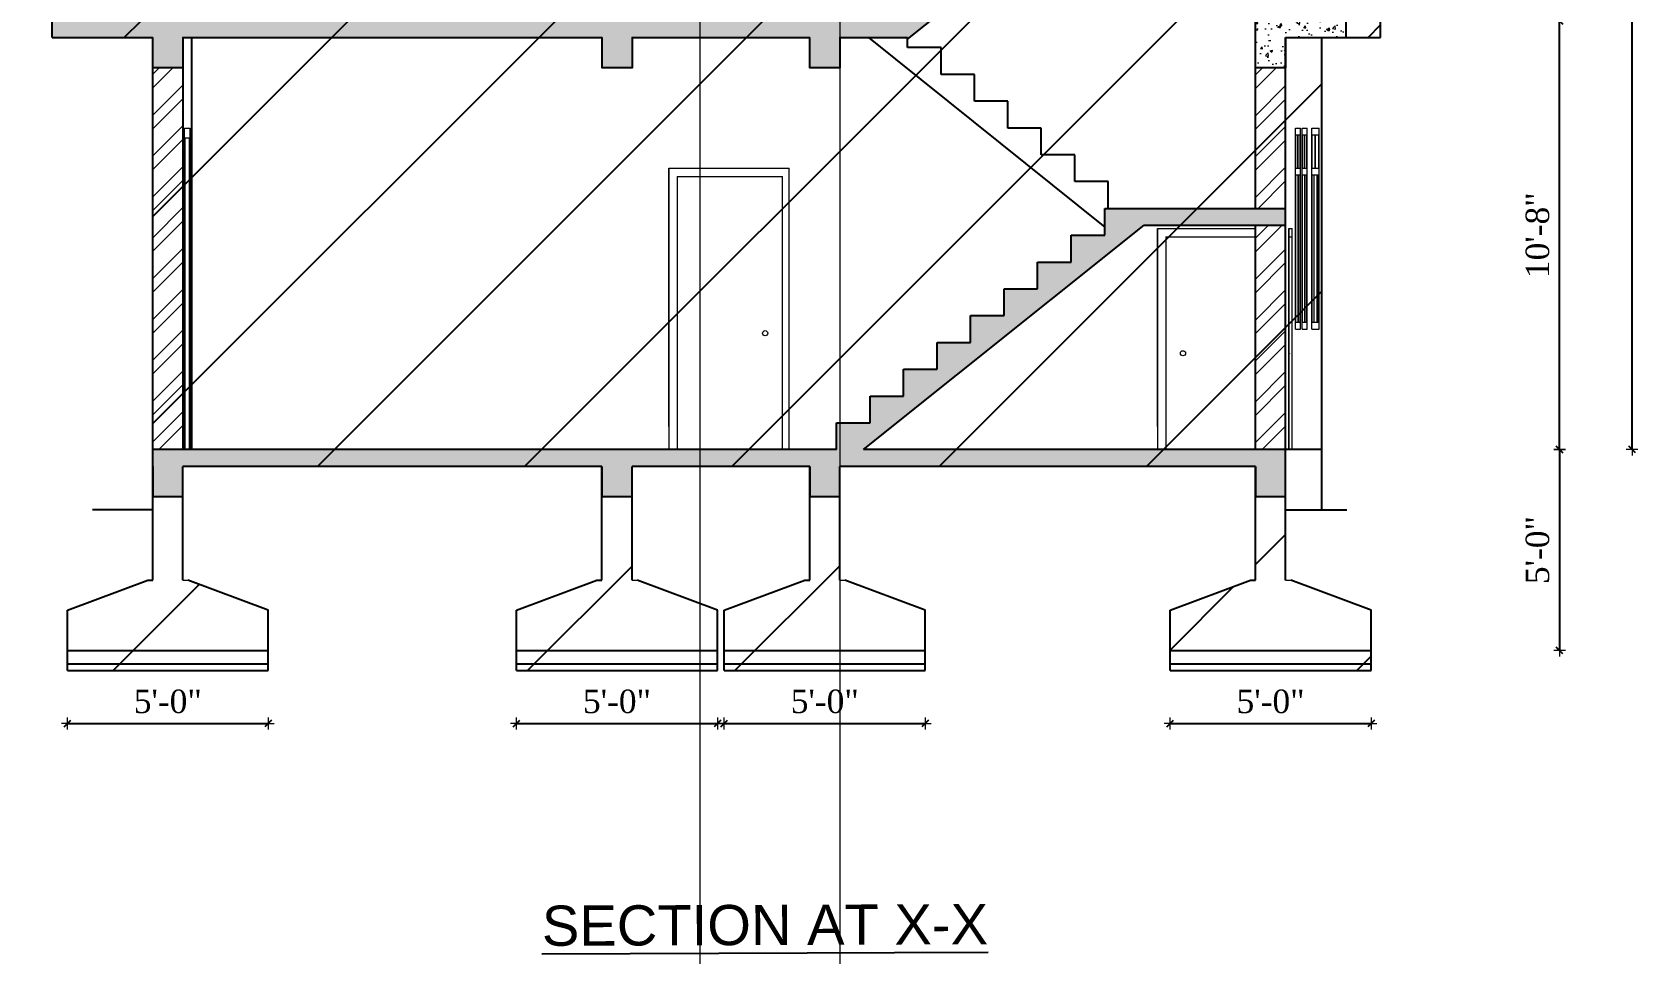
# Model space of a CAD drawing. Header units: inches. Extents: x 4069 to 291496, y -47643 to 12535.
# Drawn here: x 145312.6 to 145791.9, y -25680.8 to -25405.7 of the extents above; entities that cross this region are included whole.
import ezdxf

# ---------------------------------------------------------------- set-up
doc = ezdxf.new("R2010")
doc.units = ezdxf.units.IN
doc.header["$LTSCALE"] = 5
doc.header["$MEASUREMENT"] = 0
for name, color, linetype, lineweight in [('A-WALL', 7, 'Continuous', 9), ('Dimension', 7, 'Continuous', 18), ('dimention', 5, 'Continuous', 9), ('DOOR', 62, 'Continuous', 0), ('win', 5, 'Continuous', 18)]:
    doc.layers.add(name, color=color, linetype=linetype, lineweight=lineweight)
doc.layers.add('column', color=4, linetype='Continuous')
doc.layers.add('WALL', color=7, linetype='Continuous')
doc.layers.add('dim line', color=7, linetype='Continuous', lineweight=15, true_color=0xfab2b2)
doc.styles.add('DIMTEXT', font='arial.ttf', dxfattribs={"height": 8})
doc.styles.add('ordinary', font='times.ttf')
doc.dimstyles.new('Copy of 96', dxfattribs={"dimtxt": 7, "dimasz": 4, "dimexe": 0.5, "dimexo": 0.5, "dimgap": 3, "dimtad": 1, "dimdec": 1, "dimzin": 11, "dimdsep": 46, "dimlunit": 4, "dimtxsty": 'ordinary', "dimblk": 'OBLIQUE', "dimcen": 0.09, "dimse1": 1, "dimse2": 1, "dimclrt": 6, "dimazin": 0, "dimtfac": 1, "dimtdec": 1, "dimtix": 1, "dimtmove": 2, "dimatfit": 3, "dimldrblk": 'leader', "dimfxl": 0.5, "dimfxlon": 1, "dimtolj": 1, "dimtzin": 0, "dimarcsym": 0})
pattern_1 = [(50, (-20.605, -1362.925), (7.17260183, -0.62752135), [0.75, -8.25]), (355, (-20.605, -1362.925), (-1.38751334, 7.52192134), [0.6, -6.6]), (100.4514445, (-20.007, -1362.977), (5.78508847, 6.8943999), [0.63740192, -7.01142112]), (46.1842, (-20.605, -1360.925), (10.6724133, -1.6551928), [1.125, -12.375]), (96.6356355, (-19.715, -1361.063), (9.34661946, 9.741186), [0.9561034, -10.5171376]), (351.184164, (-20.605, -1360.925), (9.34661945, 9.741186), [0.9, -9.9]), (21, (-19.605, -1361.425), (5.96907052, -4.0261889), [0.75, -8.25]), (326, (-19.605, -1361.425), (2.43315332, 7.25150045), [0.6, -6.6]), (71.451445, (-19.1074, -1361.7605), (8.40222377, 3.22531153), [0.6374019, -7.01142112]), (37.5, (-20.6048, -1362.925), (0.121598553, 3.32893854), [0, -6.52, 0, -6.7, 0, -6.625]), (7.5, (-20.605, -1362.925), (2.630695374, 3.94411712), [0, -3.82, 0, -6.37, 0, -2.525]), (327.5, (-22.8348, -1362.925), (5.33822436, -0.225548717), [0, -2.5, 0, -7.8, 0, -10.35]), (317.5, (-23.835, -1362.925), (5.8318617, 1.00104982), [0, -3.25, 0, -5.18, 0, -7.35])]
pattern_2 = [(45, (-20.605, -1362.925), (-6.098796, 6.098796), []), (45, (-16.539, -1362.925), (-6.098796, 6.098796), [])]

# ---------------------------------------------------------------- blocks, each defined once
blk = doc.blocks.new('oblique')
at = {"color": 0, "lineweight": -2}
blk.add_line((0.25, 0.25), (-0.25, -0.25), dxfattribs=at)
at = {"layer": 'dim line', "lineweight": 9}
for p, q in [((-0.4375, 0), (0.4375, 0)), ((0, 0.4375), (0, -0.4375))]:
    blk.add_line(p, q, dxfattribs=at)
blk = doc.blocks.new('*D5151')
at = {"layer": 'A-WALL', "color": 0, "lineweight": -2, "ltscale": 50, "transparency": 16777216}
blk.add_line((145323.13, -25612.06), (145383.09, -25612.06), dxfattribs=at)
at = {"layer": 'Defpoints', "color": 0, "ltscale": 50, "transparency": 16777216}
for p in [(145323.13, -25596.27), (145383.09, -25596.27), (145383.09, -25612.06)]:
    blk.add_point(p, dxfattribs=at)
at = {"layer": 'A-WALL', "color": 0, "lineweight": -2, "ltscale": 50, "transparency": 16777216, "xscale": 4, "yscale": 4, "zscale": 4, "rotation": 180}
blk.add_blockref('oblique', (145323.13, -25612.06), dxfattribs=at)
at = {"layer": 'A-WALL', "color": 0, "lineweight": -2, "ltscale": 50, "transparency": 16777216, "xscale": 4, "yscale": 4, "zscale": 4}
blk.add_blockref('oblique', (145383.09, -25612.06), dxfattribs=at)
at = {"layer": 'A-WALL', "color": 6, "ltscale": 50, "transparency": 16777216, "insert": (145353.11, -25605.5), "char_height": 7, "attachment_point": 5, "style": 'ordinary'}
blk.add_mtext('\\A1;5\'-0"', dxfattribs=at)
blk = doc.blocks.new('_OBLIQUE')
at = {"color": 0, "linetype": 'ByBlock'}
blk.add_line((-0.5, -0.5), (0.5, 0.5), dxfattribs=at)
blk = doc.blocks.new('leader')
at = {"layer": 'Dimension'}
for p, q in [((0, -4.33), (0, 4.33)), ((-4.42, 0), (4.42, 0))]:
    blk.add_line(p, q, dxfattribs=at)
blk = doc.blocks.new('*D5152')
at = {"layer": 'A-WALL', "color": 0, "lineweight": -2, "ltscale": 50, "transparency": 16777216}
blk.add_line((145457.19, -25612.06), (145517.19, -25612.06), dxfattribs=at)
at = {"layer": 'Defpoints', "color": 0, "ltscale": 50, "transparency": 16777216}
for p in [(145457.19, -25596.27), (145517.19, -25596.27), (145517.19, -25612.06)]:
    blk.add_point(p, dxfattribs=at)
at = {"layer": 'A-WALL', "color": 0, "lineweight": -2, "ltscale": 50, "transparency": 16777216, "xscale": 4, "yscale": 4, "zscale": 4, "rotation": 180}
blk.add_blockref('oblique', (145457.19, -25612.06), dxfattribs=at)
at = {"layer": 'A-WALL', "color": 0, "lineweight": -2, "ltscale": 50, "transparency": 16777216, "xscale": 4, "yscale": 4, "zscale": 4}
blk.add_blockref('oblique', (145517.19, -25612.06), dxfattribs=at)
at = {"layer": 'A-WALL', "color": 6, "ltscale": 50, "transparency": 16777216, "insert": (145487.19, -25605.5), "char_height": 7, "attachment_point": 5, "style": 'ordinary'}
blk.add_mtext('\\A1;5\'-0"', dxfattribs=at)
blk = doc.blocks.new('*D5153')
at = {"layer": 'A-WALL', "color": 0, "lineweight": -2, "ltscale": 50, "transparency": 16777216}
blk.add_line((145519.21, -25612.06), (145579.21, -25612.06), dxfattribs=at)
at = {"layer": 'Defpoints', "color": 0, "ltscale": 50, "transparency": 16777216}
for p in [(145519.21, -25596.27), (145579.21, -25596.27), (145579.21, -25612.06)]:
    blk.add_point(p, dxfattribs=at)
at = {"layer": 'A-WALL', "color": 0, "lineweight": -2, "ltscale": 50, "transparency": 16777216, "xscale": 4, "yscale": 4, "zscale": 4, "rotation": 180}
blk.add_blockref('oblique', (145519.21, -25612.06), dxfattribs=at)
at = {"layer": 'A-WALL', "color": 0, "lineweight": -2, "ltscale": 50, "transparency": 16777216, "xscale": 4, "yscale": 4, "zscale": 4}
blk.add_blockref('oblique', (145579.21, -25612.06), dxfattribs=at)
at = {"layer": 'A-WALL', "color": 6, "ltscale": 50, "transparency": 16777216, "insert": (145549.21, -25605.5), "char_height": 7, "attachment_point": 5, "style": 'ordinary'}
blk.add_mtext('\\A1;5\'-0"', dxfattribs=at)
blk = doc.blocks.new('*D5154')
at = {"layer": 'A-WALL', "color": 0, "lineweight": -2, "ltscale": 50, "transparency": 16777216}
blk.add_line((145652.28, -25612.06), (145712.28, -25612.06), dxfattribs=at)
at = {"layer": 'Defpoints', "color": 0, "ltscale": 50, "transparency": 16777216}
for p in [(145652.28, -25596.27), (145712.28, -25596.27), (145712.28, -25612.06)]:
    blk.add_point(p, dxfattribs=at)
at = {"layer": 'A-WALL', "color": 0, "lineweight": -2, "ltscale": 50, "transparency": 16777216, "xscale": 4, "yscale": 4, "zscale": 4, "rotation": 180}
blk.add_blockref('oblique', (145652.28, -25612.06), dxfattribs=at)
at = {"layer": 'A-WALL', "color": 0, "lineweight": -2, "ltscale": 50, "transparency": 16777216, "xscale": 4, "yscale": 4, "zscale": 4}
blk.add_blockref('oblique', (145712.28, -25612.06), dxfattribs=at)
at = {"layer": 'A-WALL', "color": 6, "ltscale": 50, "transparency": 16777216, "insert": (145682.28, -25605.5), "char_height": 7, "attachment_point": 5, "style": 'ordinary'}
blk.add_mtext('\\A1;5\'-0"', dxfattribs=at)
blk = doc.blocks.new('*D5144')
at = {"layer": 'A-WALL', "color": 0, "lineweight": -2, "ltscale": 50, "transparency": 16777216}
blk.add_line((145768.54, -25530.3), (145768.54, -25402.3), dxfattribs=at)
at = {"layer": 'Defpoints', "color": 0, "ltscale": 50, "transparency": 16777216}
for p in [(145687, -25402.3), (145768.54, -25402.3), (145687, -25530.3)]:
    blk.add_point(p, dxfattribs=at)
at = {"layer": 'A-WALL', "color": 0, "lineweight": -2, "ltscale": 50, "transparency": 16777216, "xscale": 4, "yscale": 4, "zscale": 4}
for p, rotation in [((145768.54, -25402.3), 90), ((145768.54, -25530.3), 270)]:
    blk.add_blockref('oblique', p, dxfattribs=dict(at, rotation=rotation))
at = {"layer": 'A-WALL', "color": 6, "ltscale": 50, "transparency": 16777216, "insert": (145761.97, -25466.3), "char_height": 7, "attachment_point": 5, "rotation": 90, "style": 'ordinary'}
blk.add_mtext('\\A1;10\'-8"', dxfattribs=at)
blk = doc.blocks.new('*D5149')
at = {"layer": 'A-WALL', "color": 0, "lineweight": -2, "ltscale": 50, "transparency": 16777216}
blk.add_line((145768.54, -25530.3), (145768.54, -25590.27), dxfattribs=at)
at = {"layer": 'Defpoints', "color": 0, "ltscale": 50, "transparency": 16777216}
for p in [(145687, -25530.3), (145712.5, -25590.27), (145768.54, -25590.27)]:
    blk.add_point(p, dxfattribs=at)
at = {"layer": 'A-WALL', "color": 0, "lineweight": -2, "ltscale": 50, "transparency": 16777216, "xscale": 4, "yscale": 4, "zscale": 4}
for p, rotation in [((145768.54, -25530.3), 90), ((145768.54, -25590.27), 270)]:
    blk.add_blockref('oblique', p, dxfattribs=dict(at, rotation=rotation))
at = {"layer": 'A-WALL', "color": 6, "ltscale": 50, "transparency": 16777216, "insert": (145761.97, -25560.29), "char_height": 7, "attachment_point": 5, "rotation": 90, "style": 'ordinary'}
blk.add_mtext('\\A1;5\'-0"', dxfattribs=at)
blk = doc.blocks.new('*D5150')
at = {"layer": 'A-WALL', "color": 0, "lineweight": -2, "ltscale": 50, "transparency": 16777216}
blk.add_line((145790.16, -25530.3), (145790.16, -24954.3), dxfattribs=at)
at = {"layer": 'Defpoints', "color": 0, "ltscale": 50, "transparency": 16777216}
for p in [(145687, -24954.3), (145790.16, -24954.3), (145687, -25530.3)]:
    blk.add_point(p, dxfattribs=at)
at = {"layer": 'A-WALL', "color": 0, "lineweight": -2, "ltscale": 50, "transparency": 16777216, "xscale": 4, "yscale": 4, "zscale": 4}
for p, rotation in [((145790.16, -24954.3), 90), ((145790.16, -25530.3), 270)]:
    blk.add_blockref('oblique', p, dxfattribs=dict(at, rotation=rotation))
at = {"layer": 'A-WALL', "color": 6, "ltscale": 50, "transparency": 16777216, "insert": (145783.6, -25242.3), "char_height": 7, "attachment_point": 5, "rotation": 90, "style": 'ordinary'}
blk.add_mtext('\\A1;48\'-0"', dxfattribs=at)

msp = doc.modelspace()

# ---------------------------------------------------------------- hatches: boundary and pattern name
at = {"layer": 'A-WALL', "ltscale": 40, "true_color": 0xf26722}
h = msp.add_hatch(dxfattribs=at)
h.set_pattern_fill('AR-CONC', color=30)
h.set_pattern_definition(pattern_1)
h.paths.add_polyline_path([(145491.68892, -25407.30102), (145544.71253, -25407.30102), (145544.71253, -25416.30102), (145553.67392, -25416.30102), (145553.67392, -25407.30102), (145574.46623, -25407.30102), (145644.51036, -25351.30102), (145686.7758, -25351.30102), (145686.7758, -25346.30102), (145632.75182, -25346.30102), (145632.75182, -25354.30102), (145622.74471, -25354.30102), (145622.74471, -25362.30102), (145612.74064, -25362.30102), (145612.74064, -25370.30102), (145602.73845, -25370.30102), (145602.73845, -25378.30102), (145592.73248, -25378.30102), (145592.73248, -25386.30102), (145582.7195, -25386.30102), (145582.7195, -25394.30102), (145572.72433, -25394.30102), (145572.72433, -25402.30102), (145348.62521, -25402.30102), (145318.62599, -25402.30102), (145318.62599, -25407.30102), (145348.62521, -25407.30102), (145348.62521, -25416.30102), (145357.58659, -25416.30102), (145357.58659, -25407.30102), (145482.72754, -25407.30102), (145482.72754, -25416.30102), (145491.68892, -25416.30102)])
h = msp.add_hatch(dxfattribs=at)
h.set_pattern_fill('AR-CONC', color=30)
h.set_pattern_definition(pattern_1)
h.paths.add_polyline_path([(145686.7758, -25407.30102), (145704.78382, -25407.30102), (145704.78382, -25402.30102), (145677.77981, -25402.30102), (145677.77981, -25416.30102), (145686.7758, -25416.30102)])
h = msp.add_hatch(dxfattribs=at)
h.set_pattern_fill('AR-CONC', color=30)
h.set_pattern_definition(pattern_1)
h.paths.add_polyline_path([(145553.71253, -25535.30102), (145677.7758, -25535.30102), (145677.7758, -25544.30102), (145686.7758, -25544.30102), (145686.7758, -25530.30102), (145560.72207, -25530.30102), (145644.50621, -25463.30102), (145686.7758, -25463.30102), (145686.7758, -25458.30102), (145632.75182, -25458.30102), (145632.75182, -25466.30102), (145622.74471, -25466.30102), (145622.74471, -25474.30102), (145612.74064, -25474.30102), (145612.74064, -25482.30102), (145602.73845, -25482.30102), (145602.73845, -25490.30102), (145592.73248, -25490.30102), (145592.73248, -25498.30102), (145582.7195, -25498.30102), (145582.7195, -25506.30102), (145572.72433, -25506.30102), (145572.72433, -25514.30102), (145562.72025, -25514.30102), (145562.72025, -25522.30102), (145552.71617, -25522.30102), (145552.71617, -25530.30102), (145348.62521, -25530.30102), (145348.62521, -25544.30102), (145357.58659, -25544.30102), (145357.58659, -25535.30102), (145482.68892, -25535.30102), (145482.68892, -25544.30102), (145491.68892, -25544.30102), (145491.68892, -25535.30102), (145544.71253, -25535.30102), (145544.71253, -25544.30102), (145553.71253, -25544.30102)])
at = {"layer": 'dimention', "ltscale": 40, "true_color": 0xf26722}
h = msp.add_hatch(dxfattribs=at)
h.set_pattern_fill('ANSI32', color=30, scale=23)
h.set_pattern_definition(pattern_2)
h.paths.add_polyline_path([(145357.58659, -25416.30102), (145348.62521, -25416.30102), (145348.62521, -25530.30102), (145357.58659, -25530.30102)])
h = msp.add_hatch(dxfattribs=at)
h.set_pattern_fill('ANSI32', color=30, scale=23)
h.set_pattern_definition(pattern_2)
h.paths.add_polyline_path([(145686.7758, -25463.30102), (145677.77981, -25463.30102), (145677.77981, -25530.30102), (145686.7758, -25530.30102)])
h.paths.add_polyline_path([(145686.7758, -25416.30102), (145677.77981, -25416.30102), (145677.77981, -25458.30102), (145686.7758, -25458.30102)])
at = {"layer": 'WALL', "linetype": 'ByBlock', "ltscale": 5, "true_color": 0xf8991e}
h = msp.add_hatch(dxfattribs=at)
h.set_pattern_fill('ANSI31', color=30, scale=350)
h.set_pattern_definition([(45, (-20.605, -1362.925), (-30.935922, 30.935922), [])])
h.paths.add_polyline_path([(145420.80792, -24954.30102), (145726.15254, -24954.30102), (145726.15254, -24959.30102), (145725.12554, -24959.30102), (145725.12554, -25066.30102), (145732.81133, -25066.30102), (145732.81133, -25071.30102), (145725.12554, -25071.30102), (145725.12554, -25178.30102), (145732.81133, -25178.30102), (145732.81133, -25183.30102), (145725.12554, -25183.30102), (145725.12554, -25290.30102), (145725.12554, -25295.30102), (145697.43735, -25295.30102), (145697.43735, -25402.30102), (145715.12434, -25402.30102), (145715.12434, -25407.30102), (145697.43735, -25407.30102), (145697.43735, -25530.30102), (145686.7758, -25530.30102), (145686.7758, -25569.26925), (145688.2758, -25569.26925), (145712.2758, -25578.26925), (145712.2758, -25596.26925), (145652.2758, -25596.26925), (145652.2758, -25578.26925), (145676.2758, -25569.26925), (145677.7758, -25569.26925), (145677.7758, -25535.30102), (145553.71253, -25535.30102), (145553.71253, -25569.26925), (145555.21253, -25569.26925), (145579.21253, -25578.26925), (145579.21253, -25596.26925), (145519.21253, -25596.26925), (145519.21253, -25578.26925), (145543.21253, -25569.26925), (145544.71253, -25569.26925), (145544.71253, -25535.30102), (145491.68892, -25535.30102), (145491.68892, -25569.26925), (145493.18892, -25569.26925), (145517.18892, -25578.26925), (145517.18892, -25596.26925), (145457.18892, -25596.26925), (145457.18892, -25578.26925), (145481.18892, -25569.26925), (145482.68892, -25569.26925), (145482.68892, -25535.30102), (145357.58659, -25535.30102), (145357.58659, -25569.26925), (145359.08659, -25569.26925), (145383.08659, -25578.26925), (145383.08659, -25596.26925), (145323.12521, -25596.26925), (145323.12521, -25578.26925), (145347.12521, -25569.26925), (145348.62521, -25569.26925), (145348.62521, -25407.30102), (145318.62599, -25407.30102), (145318.62599, -25402.30102), (145348.62521, -25402.30102), (145348.62521, -25295.30102), (145312.60902, -25295.30102), (145312.60902, -25290.30102), (145348.62521, -25290.30102), (145348.62521, -25183.30102), (145312.60917, -25183.30102), (145312.60917, -25178.30102), (145348.62521, -25178.30102), (145348.62521, -25071.30102), (145312.60917, -25071.30102), (145312.60917, -25066.30102), (145324.61452, -25066.30102), (145324.61452, -25030.30102), (145544.71253, -25030.30102), (145544.71253, -24959.30102), (145491.68892, -24959.30102), (145491.68892, -24968.30102), (145482.72754, -24968.30102), (145482.72754, -24959.30102), (145420.80792, -24959.30102)])

# ---------------------------------------------------------------- linework, layer by layer
at = {"layer": 'A-WALL', "ltscale": 5}
for p, q in [((145357.58659, -25569.26925), (145359.08659, -25569.26925)), ((145491.68892, -25569.26925), (145493.18892, -25569.26925)), ((145553.71253, -25569.26925), (145555.21253, -25569.26925)), ((145686.7758, -25569.26925), (145688.2758, -25569.26925))]:
    msp.add_line(p, q, dxfattribs=at)
for p in [(145512.0521, -23123.42402), (145553.78352, -23113.86569)]:
    msp.add_xline(p, (0, 1), dxfattribs=at)
msp.add_lwpolyline([(145715.12434, -25402.30102), (145715.12434, -25407.30102), (145697.43735, -25407.30102), (145697.43735, -25530.30102), (145686.7758, -25530.30102), (145686.7758, -25569.26925), (145688.2758, -25569.26925), (145712.2758, -25578.26925), (145712.2758, -25596.26925), (145652.2758, -25596.26925), (145652.2758, -25578.26925), (145676.2758, -25569.26925), (145677.7758, -25569.26925), (145677.7758, -25535.30102), (145553.71253, -25535.30102), (145553.71253, -25569.26925), (145555.21253, -25569.26925), (145579.21253, -25578.26925), (145579.21253, -25596.26925), (145519.21253, -25596.26925), (145519.21253, -25578.26925), (145543.21253, -25569.26925), (145544.71253, -25569.26925), (145544.71253, -25535.30102), (145491.68892, -25535.30102), (145491.68892, -25569.26925), (145493.18892, -25569.26925), (145517.18892, -25578.26925), (145517.18892, -25596.26925), (145457.18892, -25596.26925), (145457.18892, -25578.26925), (145481.18892, -25569.26925), (145482.68892, -25569.26925), (145482.68892, -25535.30102), (145357.58659, -25535.30102), (145357.58659, -25569.26925), (145359.08659, -25569.26925), (145383.08659, -25578.26925), (145383.08659, -25596.26925), (145323.12521, -25596.26925), (145323.12521, -25578.26925), (145347.12521, -25569.26925), (145348.62521, -25569.26925), (145348.62521, -25407.30102), (145318.62599, -25407.30102), (145318.62599, -25402.30102)], dxfattribs=at)
for centre, radius in [((145531.41803, -25495.55102), 0.7664), ((145656.12553, -25501.55102), 0.7664), ((145687.90773, -25501.55102), 0.02288)]:
    msp.add_circle(centre, radius, dxfattribs=at)
at = {"layer": 'DOOR', "lineweight": 13}
for p, q in [((145502.62368, -25523.36916), (145502.62368, -25446.30102)), ((145502.62368, -25446.30102), (145502.62368, -25530.30102)), ((145502.62368, -25446.30102), (145538.56755, -25446.30102)), ((145505.12368, -25448.80102), (145505.12368, -25530.30102)), ((145505.12368, -25448.80102), (145536.56755, -25448.80102)), ((145536.56755, -25530.30102), (145536.56755, -25448.80102)), ((145538.56755, -25530.30102), (145538.56755, -25446.30102)), ((145648.47601, -25523.36916), (145648.47601, -25464.30102)), ((145648.47601, -25464.30102), (145648.47601, -25530.30102)), ((145648.47601, -25464.30102), (145677.77981, -25464.30102)), ((145687.67936, -25530.09407), (145687.67936, -25464.30102)), ((145687.67936, -25464.30102), (145687.67936, -25530.30102)), ((145687.67936, -25464.30102), (145688.75364, -25464.30102)), ((145688.75364, -25530.30102), (145688.75364, -25464.30102)), ((145650.97601, -25466.80102), (145650.97601, -25530.30102)), ((145650.97601, -25466.80102), (145677.77981, -25466.80102)), ((145687.754, -25466.80102), (145687.754, -25530.30102)), ((145687.754, -25466.80102), (145688.69393, -25466.80102)), ((145688.69393, -25530.30102), (145688.69393, -25466.80102))]:
    msp.add_line(p, q, dxfattribs=at)
at = {"layer": 'DOOR'}
msp.add_lwpolyline([(145358.19612, -25437.30102), (145358.1969, -25530.30102), (145358.10734, -25530.30102), (145358.10656, -25434.30102), (145359.65829, -25434.30102), (145359.65907, -25530.30102), (145359.56951, -25530.30102), (145359.56872, -25437.30102)], close=True, dxfattribs=at)
at = {"layer": 'WALL', "color": 2, "linetype": 'ByBlock', "ltscale": 5}
for p, q in [((145573.8621, -25407.78402), (145644.51036, -25351.30102)), ((145677.77981, -25458.30102), (145677.77981, -25351.30102)), ((145318.62599, -25407.30102), (145318.62599, -25402.30102)), ((145704.78382, -25402.30102), (145704.78382, -25407.30102)), ((145715.12434, -25407.30102), (145715.12434, -25402.30102)), ((145318.62599, -25407.30102), (145348.62521, -25407.30102)), ((145348.62521, -25548.30102), (145348.62521, -25407.30102)), ((145357.58659, -25407.30102), (145482.72754, -25407.30102)), ((145357.58659, -25407.30102), (145357.58659, -25530.30102)), ((145360.31557, -25530.30102), (145360.31557, -25407.30102)), ((145491.68892, -25407.30102), (145544.71253, -25407.30102)), ((145553.67392, -25407.30102), (145573.8621, -25407.30102)), ((145562.21705, -25407.30102), (145632.75182, -25463.90261)), ((145573.8621, -25410.30102), (145573.8621, -25407.30102)), ((145686.7758, -25407.30102), (145715.12434, -25407.30102)), ((145686.7758, -25530.30102), (145686.7758, -25407.30102)), ((145697.43735, -25407.30102), (145697.43735, -25530.30102)), ((145583.91376, -25410.30102), (145573.8621, -25410.30102)), ((145583.91376, -25418.30102), (145583.91376, -25410.30102)), ((145593.85319, -25418.30102), (145583.91376, -25418.30102)), ((145593.85319, -25426.30102), (145593.85319, -25418.30102)), ((145603.85236, -25426.30102), (145593.85319, -25426.30102)), ((145603.85236, -25434.30102), (145603.85236, -25426.30102)), ((145613.82669, -25434.30102), (145603.85236, -25434.30102)), ((145613.82669, -25442.30102), (145613.82669, -25434.30102)), ((145623.80102, -25442.30102), (145613.82669, -25442.30102)), ((145623.80102, -25450.30102), (145623.80102, -25442.30102)), ((145633.77535, -25450.30102), (145623.80102, -25450.30102)), ((145633.77535, -25458.30102), (145633.77535, -25450.30102)), ((145632.75182, -25466.30102), (145632.75182, -25458.30102)), ((145632.75182, -25458.30102), (145686.7758, -25458.30102)), ((145560.72207, -25530.30102), (145644.50621, -25463.30102)), ((145644.50621, -25463.30102), (145686.7758, -25463.30102)), ((145677.77981, -25530.30102), (145677.77981, -25463.30102)), ((145622.74471, -25474.30102), (145622.74471, -25466.30102)), ((145622.74471, -25466.30102), (145632.75182, -25466.30102)), ((145612.74064, -25482.30102), (145612.74064, -25474.30102)), ((145612.74064, -25474.30102), (145622.74471, -25474.30102)), ((145602.73845, -25490.30102), (145602.73845, -25482.30102)), ((145602.73845, -25482.30102), (145612.74064, -25482.30102)), ((145592.73248, -25498.30102), (145592.73248, -25490.30102)), ((145592.73248, -25490.30102), (145602.73845, -25490.30102)), ((145582.7195, -25506.30102), (145582.7195, -25498.30102)), ((145582.7195, -25498.30102), (145592.73248, -25498.30102)), ((145572.72433, -25514.30102), (145572.72433, -25506.30102)), ((145572.72433, -25506.30102), (145582.7195, -25506.30102)), ((145562.72025, -25522.30102), (145562.72025, -25514.30102)), ((145562.72025, -25514.30102), (145572.72433, -25514.30102)), ((145552.71617, -25530.30102), (145552.71617, -25522.30102)), ((145552.71617, -25522.30102), (145562.72025, -25522.30102)), ((145552.71617, -25530.30102), (145348.62521, -25530.30102)), ((145697.43735, -25530.30102), (145560.72207, -25530.30102)), ((145686.7758, -25544.30102), (145686.7758, -25530.30102)), ((145697.43735, -25530.30102), (145697.43735, -25548.30102)), ((145348.62521, -25569.26925), (145348.62521, -25535.30102)), ((145348.62521, -25535.30102), (145348.62521, -25544.30102)), ((145482.68892, -25535.30102), (145357.58659, -25535.30102)), ((145357.58659, -25569.26925), (145357.58659, -25535.30102)), ((145357.58659, -25544.30102), (145357.58659, -25535.30102)), ((145482.68892, -25569.26925), (145482.68892, -25535.30102)), ((145482.68892, -25535.30102), (145482.68892, -25544.30102)), ((145544.71253, -25535.30102), (145491.68892, -25535.30102)), ((145491.68892, -25569.26925), (145491.68892, -25535.30102)), ((145491.68892, -25544.30102), (145491.68892, -25535.30102)), ((145544.71253, -25569.26925), (145544.71253, -25535.30102)), ((145544.71253, -25535.30102), (145544.71253, -25544.30102)), ((145677.7758, -25535.30102), (145553.71253, -25535.30102)), ((145553.71253, -25569.26925), (145553.71253, -25535.30102)), ((145553.71253, -25544.30102), (145553.71253, -25535.30102)), ((145677.7758, -25569.26925), (145677.7758, -25535.30102)), ((145677.7758, -25535.30102), (145677.7758, -25544.30102)), ((145686.7758, -25569.26925), (145686.7758, -25535.30102)), ((145348.62521, -25544.30102), (145357.58659, -25544.30102)), ((145482.68892, -25544.30102), (145491.68892, -25544.30102)), ((145544.71253, -25544.30102), (145553.71253, -25544.30102)), ((145677.7758, -25544.30102), (145686.7758, -25544.30102)), ((145348.62521, -25548.30102), (145330.62521, -25548.30102)), ((145687.00402, -25548.30102), (145705.00402, -25548.30102)), ((145323.12521, -25578.26925), (145347.12521, -25569.26925)), ((145347.12521, -25569.26925), (145348.62521, -25569.26925)), ((145383.08659, -25578.26925), (145359.08659, -25569.26925)), ((145457.18892, -25578.26925), (145481.18892, -25569.26925)), ((145481.18892, -25569.26925), (145482.68892, -25569.26925)), ((145517.18892, -25578.26925), (145493.18892, -25569.26925)), ((145519.21253, -25578.26925), (145543.21253, -25569.26925)), ((145543.21253, -25569.26925), (145544.71253, -25569.26925)), ((145579.21253, -25578.26925), (145555.21253, -25569.26925)), ((145652.2758, -25578.26925), (145676.2758, -25569.26925)), ((145676.2758, -25569.26925), (145677.7758, -25569.26925)), ((145712.2758, -25578.26925), (145688.2758, -25569.26925)), ((145323.12521, -25596.26925), (145323.12521, -25578.26925)), ((145383.08659, -25596.26925), (145383.08659, -25578.26925)), ((145457.18892, -25596.26925), (145457.18892, -25578.26925)), ((145517.18892, -25596.26925), (145517.18892, -25578.26925)), ((145519.21253, -25596.26925), (145519.21253, -25578.26925)), ((145579.21253, -25596.26925), (145579.21253, -25578.26925)), ((145652.2758, -25596.26925), (145652.2758, -25578.26925)), ((145712.2758, -25596.26925), (145712.2758, -25578.26925)), ((145323.12521, -25590.26925), (145383.08659, -25590.26925)), ((145323.12521, -25594.26925), (145383.08659, -25594.26925)), ((145457.18892, -25590.26925), (145517.18892, -25590.26925)), ((145457.18892, -25594.26925), (145517.18892, -25594.26925)), ((145519.21253, -25590.26925), (145579.21253, -25590.26925)), ((145519.21253, -25594.26925), (145579.21253, -25594.26925)), ((145652.2758, -25590.26925), (145712.2758, -25590.26925)), ((145652.2758, -25594.26925), (145712.2758, -25594.26925)), ((145323.12521, -25596.26925), (145383.08659, -25596.26925)), ((145457.18892, -25596.26925), (145517.18892, -25596.26925)), ((145519.21253, -25596.26925), (145579.21253, -25596.26925)), ((145652.2758, -25596.26925), (145712.2758, -25596.26925))]:
    msp.add_line(p, q, dxfattribs=at)
for points in [[(145357.58659, -25407.30102), (145357.58659, -25407.30102), (145357.58659, -25416.30102), (145348.62521, -25416.30102), (145348.62521, -25407.30102)], [(145491.68892, -25407.30102), (145491.68892, -25407.30102), (145491.68892, -25416.30102), (145482.72754, -25416.30102), (145482.72754, -25407.30102)], [(145553.67392, -25407.30102), (145553.67392, -25407.30102), (145553.67392, -25416.30102), (145544.71253, -25416.30102), (145544.71253, -25407.30102)], [(145686.7758, -25407.30102), (145686.7758, -25416.30102), (145677.77981, -25416.30102), (145677.77981, -25407.30102)]]:
    msp.add_lwpolyline(points, dxfattribs=at)
at = {"layer": 'win'}
for p, q in [((145689.73839, -25434.30102), (145691.17076, -25434.30102)), ((145689.73839, -25494.30102), (145689.73839, -25434.30102)), ((145689.7981, -25436.30102), (145690.42504, -25436.30102)), ((145689.7981, -25446.30102), (145689.7981, -25436.30102)), ((145690.42504, -25446.30102), (145690.42504, -25436.30102)), ((145690.48475, -25436.30102), (145691.11105, -25436.30102)), ((145690.48475, -25446.30102), (145690.48475, -25436.30102)), ((145691.11105, -25446.30102), (145691.11105, -25436.30102)), ((145691.17076, -25494.30102), (145691.17076, -25434.30102)), ((145691.73773, -25434.30102), (145693.1701, -25434.30102)), ((145691.73773, -25494.30102), (145691.73773, -25434.30102)), ((145691.79744, -25436.30102), (145692.42374, -25436.30102)), ((145691.79744, -25446.30102), (145691.79744, -25436.30102)), ((145692.42374, -25446.30102), (145692.42374, -25436.30102)), ((145692.48345, -25436.30102), (145693.11039, -25436.30102)), ((145692.48345, -25446.30102), (145692.48345, -25436.30102)), ((145693.11039, -25446.30102), (145693.11039, -25436.30102)), ((145693.1701, -25494.30102), (145693.1701, -25434.30102)), ((145694.58397, -25434.30102), (145696.73252, -25434.30102)), ((145694.58397, -25494.30102), (145694.58397, -25434.30102)), ((145694.64368, -25436.30102), (145695.62887, -25436.30102)), ((145694.64368, -25446.30102), (145694.64368, -25436.30102)), ((145695.62887, -25446.30102), (145695.62887, -25436.30102)), ((145695.68858, -25436.30102), (145696.67281, -25436.30102)), ((145695.68858, -25446.30102), (145695.68858, -25436.30102)), ((145696.67281, -25446.30102), (145696.67281, -25436.30102)), ((145696.73252, -25494.30102), (145696.73252, -25434.30102)), ((145689.7981, -25446.30102), (145690.42504, -25446.30102)), ((145689.7981, -25492.30102), (145689.7981, -25448.30102)), ((145689.7981, -25448.30102), (145690.42504, -25448.30102)), ((145690.42504, -25448.30102), (145690.42504, -25492.30102)), ((145690.48475, -25446.30102), (145691.11105, -25446.30102)), ((145690.48475, -25448.30102), (145691.11105, -25448.30102)), ((145690.48475, -25448.30102), (145690.48475, -25492.30102)), ((145691.11105, -25492.30102), (145691.11105, -25448.30102)), ((145691.79744, -25446.30102), (145692.42374, -25446.30102)), ((145691.79744, -25492.30102), (145691.79744, -25448.30102)), ((145691.79744, -25448.30102), (145692.42374, -25448.30102)), ((145692.42374, -25448.30102), (145692.42374, -25492.30102)), ((145692.48345, -25446.30102), (145693.11039, -25446.30102)), ((145692.48345, -25448.30102), (145693.11039, -25448.30102)), ((145692.48345, -25448.30102), (145692.48345, -25492.30102)), ((145693.11039, -25492.30102), (145693.11039, -25448.30102)), ((145694.64368, -25446.30102), (145695.62887, -25446.30102)), ((145694.64368, -25448.30102), (145695.1512, -25448.30102)), ((145694.64368, -25492.30102), (145694.64368, -25448.30102)), ((145695.1512, -25448.30102), (145695.1512, -25492.30102)), ((145695.21091, -25448.30102), (145696.10558, -25448.30102)), ((145695.21091, -25448.30102), (145695.21091, -25492.30102)), ((145695.68858, -25446.30102), (145696.67281, -25446.30102)), ((145696.10558, -25448.30102), (145696.10558, -25492.30102)), ((145696.16529, -25448.30102), (145696.67281, -25448.30102)), ((145696.16529, -25448.30102), (145696.16529, -25492.30102)), ((145696.67281, -25492.30102), (145696.67281, -25448.30102)), ((145689.7981, -25492.30102), (145690.42504, -25492.30102)), ((145690.48475, -25492.30102), (145691.11105, -25492.30102)), ((145691.79744, -25492.30102), (145692.42374, -25492.30102)), ((145692.48345, -25492.30102), (145693.11039, -25492.30102)), ((145694.64368, -25492.30102), (145695.1512, -25492.30102)), ((145695.21091, -25492.30102), (145696.10558, -25492.30102)), ((145696.16529, -25492.30102), (145696.67281, -25492.30102)), ((145689.73839, -25494.30102), (145691.17076, -25494.30102)), ((145691.73773, -25494.30102), (145693.1701, -25494.30102)), ((145694.58397, -25494.30102), (145696.73252, -25494.30102))]:
    msp.add_line(p, q, dxfattribs=at)

# ---------------------------------------------------------------- texts
at = {"layer": 'column', "color": 0, "insert": (145531.33627, -25666.19201), "char_height": 12, "width": 216.2724828, "attachment_point": 2, "rotation": 0.205656, "style": 'DIMTEXT'}
msp.add_mtext('{\\LSECTION AT X-X}', dxfattribs=at)

# ---------------------------------------------------------------- dimensions: what is measured, and where the dimension line sits
at = {"layer": 'A-WALL', "ltscale": 50}
for base, p2, picture, middle in [((145790.15899, -24954.30102), (145687.00402, -24954.30102), '*D5150', (145783.59843, -25242.30102)), ((145768.535, -25402.30102), (145687.00402, -25402.30102), '*D5144', (145761.97444, -25466.30102)), ((145768.535, -25590.26925), (145712.50402, -25590.26925), '*D5149', (145761.97444, -25560.28514))]:
    dim = msp.add_linear_dim(base=base, p1=(145687.00402, -25530.30102), p2=p2, angle=90, dimstyle='Copy of 96', override={"dimdec": 0, "dimblk": 'oblique', "dimtdec": 0, "dimarcsym": 1}, dxfattribs=at)
    dim.commit()
    dim.dimension.update_dxf_attribs({"geometry": picture, "text_midpoint": middle})
for base, p1, p2, picture, middle in [((145383.08659, -25612.05939), (145323.12521, -25596.26925), (145383.08659, -25596.26925), '*D5151', (145353.1059, -25605.49883)), ((145517.18892, -25612.05939), (145457.18892, -25596.26925), (145517.18892, -25596.26925), '*D5152', (145487.18892, -25605.49883)), ((145579.21253, -25612.05939), (145519.21253, -25596.26925), (145579.21253, -25596.26925), '*D5153', (145549.21253, -25605.49883)), ((145712.2758, -25612.05939), (145652.2758, -25596.26925), (145712.2758, -25596.26925), '*D5154', (145682.2758, -25605.49883))]:
    dim = msp.add_linear_dim(base=base, p1=p1, p2=p2, dimstyle='Copy of 96', override={"dimdec": 0, "dimblk": 'oblique', "dimtdec": 0, "dimarcsym": 1}, dxfattribs=at)
    dim.commit()
    dim.dimension.update_dxf_attribs({"geometry": picture, "text_midpoint": middle})

doc.saveas('drawing.dxf')
